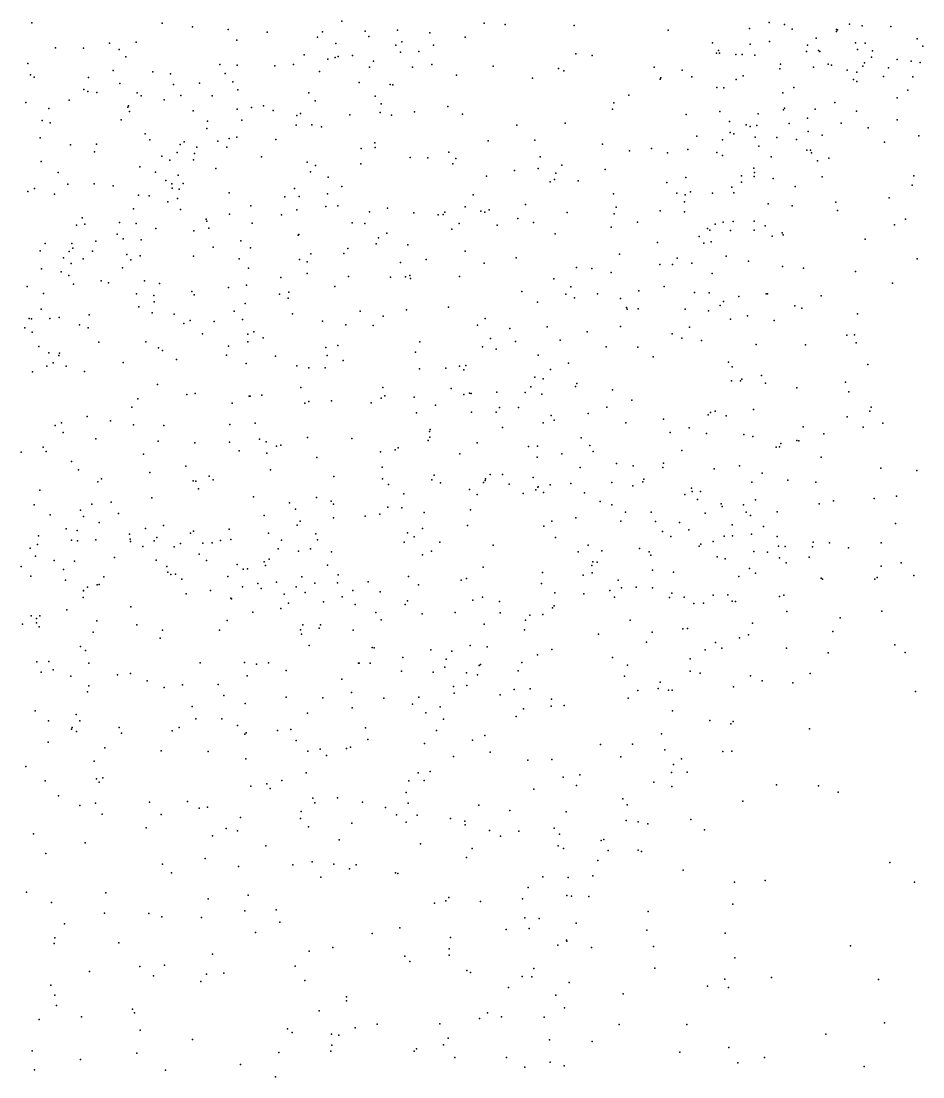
# Model space of a CAD drawing. Header units: metres. Extents: x -25 to 25, y -27.8 to 27.8.
# Drawn here: x 18.389 to 21.352, y 3.49 to 6.961 of the extents above; entities that cross this region are included whole.
import ezdxf

# ---------------------------------------------------------------- set-up
doc = ezdxf.new("R2010")
doc.units = ezdxf.units.M

msp = doc.modelspace()

# ---------------------------------------------------------------- linework, layer by layer
for p in [(18.4241, 6.9551, 12.8256), (18.8523, 6.9548, 9.2472), (18.9524, 6.9419, 11.6158), (19.4429, 6.9611, -5.6027), (19.9107, 6.9549, -4.0867), (19.9791, 6.9498, 2.571), (20.2059, 6.9467, 9.3588), (20.8475, 6.9566, -0.6381), (20.8975, 6.9498, -4.6066), (21.1115, 6.9515, -15.0805), (21.1528, 6.9452, -4.6873), (21.2473, 6.9435, 0.0282), (19.0692, 6.9337, -20.3326), (19.197, 6.9253, 1.8732), (19.3628, 6.908, -9.4275), (19.3791, 6.9264, 2.0419), (19.5195, 6.9283, -20.7807), (19.5313, 6.9109, -7.0664), (19.626, 6.931, 11.4142), (19.7315, 6.9224, -6.0571), (19.8485, 6.9082, -10.6718), (20.5153, 6.9313, -20.8817), (20.7825, 6.9369, -0.1242), (20.9221, 6.9349, -13.0502), (21.0679, 6.927, -17.5329), (21.0686, 6.933, 0.9501), (21.072, 6.9327, -0.4437), (18.5014, 6.873, -2.2915), (18.6787, 6.8885, -20.1501), (18.7663, 6.8922, 12.2584), (19.0982, 6.899, 11.5164), (19.4229, 6.8876, -5.0863), (19.6197, 6.8822, -4.2476), (19.6402, 6.8935, 9.2605), (19.7434, 6.8816, -10.3752), (20.661, 6.8894, 10.3111), (20.7841, 6.8858, -0.3924), (20.8485, 6.8946, 1.6002), (20.9727, 6.8815, 0.0229), (21.0018, 6.9048, -12.5635), (21.1306, 6.8897, -12.0517), (21.1621, 6.889, -18.942), (21.3337, 6.9031, -13.7522), (21.3521, 6.8787, -19.9207), (18.5938, 6.8721, 9.2275), (18.7112, 6.8674, -8.8152), (18.7325, 6.8436, -1.5048), (19.3184, 6.85, -7.1253), (19.4211, 6.8419, 2.2504), (19.4304, 6.8451, 11.4875), (19.4777, 6.8476, 9.2985), (19.6351, 6.8587, -3.8247), (19.6961, 6.8613, 2.5828), (20.2114, 6.8539, 11.3056), (20.2657, 6.848, 9.4756), (20.6743, 6.8552, 10.5904), (20.6801, 6.8649, 2.1523), (20.6839, 6.8553, -11.4055), (20.7376, 6.8512, -13.165), (20.7581, 6.8515, -16.5608), (20.7994, 6.8491, -12.7663), (20.9701, 6.8616, -1.28), (21.0089, 6.864, -0.2432), (21.0137, 6.8608, -13.3073), (21.1376, 6.8678, 0.7169), (21.1837, 6.8426, -14.1643), (21.1864, 6.863, -1.1507), (18.4106, 6.8221, -6.8078), (19.0421, 6.8186, 9.2714), (19.099, 6.8166, -7.1381), (19.2228, 6.814, -5.3717), (19.2844, 6.8188, 9.3049), (19.3971, 6.8359, -4.1254), (19.5341, 6.8099, -9.6525), (19.5473, 6.8289, -4.8455), (19.6751, 6.8097, -10.0639), (19.7382, 6.8183, -6.7656), (19.9397, 6.813, -20.8645), (20.1546, 6.8055, -3.914), (20.4694, 6.8102, 9.7548), (20.8816, 6.8044, -16.2019), (20.8842, 6.8198, -4.4293), (20.9928, 6.8094, -15.2978), (21.0407, 6.8194, -11.7772), (21.0515, 6.8162, -12.3502), (21.1548, 6.8135, -19.3943), (21.1607, 6.8239, -13.54), (21.2388, 6.807, -1.35), (21.2676, 6.8347, -19.5964), (21.3131, 6.8295, -18.6058), (21.3436, 6.8254, 0.3988), (18.4199, 6.7848, 12.8233), (18.4312, 6.7764, -2.4834), (18.61, 6.7758, -8.6025), (18.6912, 6.7984, -7.0041), (18.8213, 6.794, 11.9809), (18.8801, 6.7877, 9.2504), (19.0592, 6.7894, -3.3711), (19.3697, 6.7957, -3.5497), (19.8197, 6.7833, 11.4902), (20.0697, 6.7731, 11.4289), (20.1717, 6.7975, -11.134), (20.4883, 6.7705, -12.9008), (20.491, 6.7751, -11.366), (20.5606, 6.7997, 11.0833), (20.5931, 6.7782, 10.0201), (20.7386, 6.769, -4.1592), (20.7616, 6.7807, -13.396), (21.1035, 6.7999, -19.1592), (21.1238, 6.7694, -13.7978), (21.1352, 6.793, -20.6702), (21.2229, 6.7788, 1.0431), (21.3193, 6.7776, -17.9593), (18.5946, 6.7361, 1.6177), (18.7137, 6.7563, -2.5226), (18.8898, 6.7529, -7.0555), (18.9748, 6.7569, 1.8248), (19.0848, 6.762, -3.947), (19.1014, 6.7356, -9.3224), (19.4993, 6.7597, 2.4941), (19.6018, 6.7528, -9.8669), (19.61, 6.7512, -3.6346), (20.6749, 6.7433, 10.2367), (20.6977, 6.7421, 10.9023), (20.9277, 6.7434, -13.5433), (21.1353, 6.7624, -4.4936), (21.3025, 6.7346, 0.6689), (18.5472, 6.7016, -1.0611), (18.6076, 6.7299, 12.6089), (18.6376, 6.7259, -2.8634), (18.7699, 6.7257, -3.1185), (18.7836, 6.7153, 12.1588), (18.8588, 6.7023, -2.0967), (18.9137, 6.7164, 11.7821), (19.0167, 6.7153, 11.6024), (19.3339, 6.7257, -4.2994), (19.3548, 6.6989, -4.7773), (19.5527, 6.7146, -6.8755), (20.3853, 6.7173, -20.8994), (20.8921, 6.7255, -16.0072), (21.2671, 6.7089, -18.4387), (18.4048, 6.6939, -0.6988), (18.4799, 6.674, 9.2345), (18.74, 6.6784, 9.232), (18.7419, 6.6821, -3.4299), (18.9547, 6.6664, -20.2956), (19.0987, 6.6713, -3.0949), (19.1457, 6.677, -4.9922), (19.1852, 6.683, 11.5654), (19.2173, 6.6674, 9.3256), (19.5723, 6.6895, -6.1106), (19.7907, 6.6802, 2.7464), (20.3322, 6.6721, -13.0704), (20.3362, 6.6922, 9.6464), (20.8944, 6.6699, -17.4278), (20.8979, 6.6747, -15.4916), (20.9986, 6.6714, -17.6693), (21.063, 6.6936, -14.8087), (21.1344, 6.6652, -17.8338), (18.4576, 6.6346, -3.023), (18.7173, 6.6365, -6.8107), (18.7449, 6.664, 12.3432), (19.0015, 6.6327, -2.8744), (19.1144, 6.635, -4.219), (19.2948, 6.6511, -4.5456), (19.3071, 6.6578, -5.832), (19.4695, 6.6527, -20.5936), (19.5686, 6.6611, 9.3811), (19.6064, 6.652, -10.2677), (19.681, 6.6627, -6.549), (19.8387, 6.6552, 9.4168), (20.5743, 6.6543, -12.6241), (20.6854, 6.6635, 2.2643), (20.7166, 6.6315, -16.5574), (20.8108, 6.6558, -11.6736), (20.9731, 6.6418, -12.0933), (21.2672, 6.6367, 1.4175), (18.4846, 6.6269, -20.2282), (18.9987, 6.6085, -6.9431), (19.2931, 6.6194, -3.1832), (19.3446, 6.6199, 2.334), (19.3761, 6.6131, 11.5754), (20.0176, 6.6185, 9.4874), (20.1763, 6.6252, -12.7616), (20.7188, 6.5953, 11.0091), (20.7719, 6.6199, 10.4296), (20.7844, 6.6142, -16.3264), (20.8061, 6.6178, 10.6628), (20.9131, 6.6246, -11.8544), (20.975, 6.5977, -14.0201), (21.0836, 6.6257, -18.6455), (21.1721, 6.6108, -18.052), (18.4513, 6.5775, 12.7795), (18.7964, 6.5903, -3.7368), (18.812, 6.5708, 12.0514), (18.9251, 6.5638, 11.8063), (19.0347, 6.5663, 11.653), (19.0723, 6.5752, -4.7597), (19.0979, 6.5795, -4.4238), (19.226, 6.5716, -9.5495), (19.5514, 6.561, -6.3412), (19.9239, 6.5678, -20.8212), (20.0765, 6.5694, 2.8233), (20.6093, 6.5834, -20.9092), (20.6933, 6.5708, -12.4131), (20.7307, 6.591, 10.2798), (20.8012, 6.5791, -13.7364), (20.8719, 6.5787, 1.8746), (20.9372, 6.5722, -18.9262), (21.0209, 6.5859, -19.1628), (21.2265, 6.5627, -19.587), (21.3392, 6.5835, -20.2139), (18.5515, 6.5539, -6.6146), (18.6294, 6.5317, -1.5401), (18.6366, 6.5568, 12.569), (18.9017, 6.5297, -2.3283), (18.9115, 6.5557, -3.9642), (18.9582, 6.5256, -4.9703), (18.9664, 6.5467, -5.1919), (19.0645, 6.547, -5.6978), (19.5065, 6.5425, -10.1169), (19.5517, 6.5455, -3.3471), (19.794, 6.5307, -10.8851), (20.2994, 6.5561, -12.4725), (20.388, 6.5345, -11.607), (20.4602, 6.5421, 9.8519), (20.5132, 6.5279, -3.8127), (20.5802, 6.539, -13.5579), (20.6751, 6.5294, 10.1141), (20.8127, 6.5495, -12.2236), (20.9704, 6.5365, -3.9256), (20.9831, 6.5367, -20.7839), (20.9864, 6.5279, -17.9251), (18.4549, 6.4999, -1.2188), (18.8512, 6.5167, -1.8936), (18.8774, 6.5043, -6.7226), (18.9554, 6.5046, -5.4803), (19.1787, 6.5152, 9.3419), (19.3285, 6.4974, -6.1483), (19.5056, 6.4916, -10.569), (19.667, 6.5131, 9.4764), (19.7249, 6.5111, -20.6976), (19.8076, 6.4918, 11.5912), (19.8174, 6.5092, -3.5168), (20.0942, 6.5153, -11.3276), (20.6941, 6.5192, -16.7678), (20.8531, 6.5145, -17.7323), (21.0059, 6.5022, -14.3836), (21.0426, 6.5105, -18.3205), (18.5105, 6.4639, 9.2322), (18.7784, 6.4825, 1.6573), (18.8301, 6.4649, -8.9552), (19.0283, 6.4761, 9.2948), (19.3402, 6.4657, 9.4079), (19.3562, 6.4865, -6.7113), (20.01, 6.4704, -12.4869), (20.0876, 6.4762, 11.5524), (20.1456, 6.4607, -3.6303), (20.1652, 6.488, -20.8797), (20.3082, 6.4737, 9.7152), (20.7964, 6.4781, 10.9274), (20.7984, 6.4635, 2.0804), (18.5428, 6.4254, 12.6581), (18.6289, 6.4262, -3.7377), (18.864, 6.4375, -6.5105), (18.8846, 6.4257, -2.0815), (18.905, 6.4547, -4.2231), (18.9214, 6.4271, -4.5584), (19.3973, 6.4477, -10.3073), (19.9182, 6.4514, -12.7242), (20.1269, 6.4325, -13.2699), (20.142, 6.4409, -12.1794), (20.2193, 6.4357, -11.7836), (20.5108, 6.43, -12.1435), (20.5732, 6.4465, -11.9204), (20.7565, 6.4313, -18.6406), (20.7566, 6.453, -17.4), (20.7972, 6.4505, 10.3053), (20.8604, 6.4434, -15.2584), (21.0207, 6.4494, 1.7666), (21.3169, 6.4214, -19.9718), (21.3229, 6.4521, -3.9252), (18.411, 6.4012, -6.4784), (18.4324, 6.4106, -3.4909), (18.4988, 6.3919, 1.4523), (18.6908, 6.4191, -6.3591), (18.7749, 6.3894, 12.1476), (18.8855, 6.4121, -6.2488), (18.9083, 6.4087, -20.2615), (19.0727, 6.3968, 11.6736), (19.2877, 6.4107, -10.0923), (19.3954, 6.3929, 11.6241), (19.4423, 6.4176, 2.6123), (19.8743, 6.3897, -11.1071), (20.3352, 6.3937, 2.7188), (20.5439, 6.3956, 11.3092), (20.5713, 6.3903, -18.4964), (20.5881, 6.3999, 2.4842), (20.6606, 6.3952, -17.6637), (20.7242, 6.4147, -3.761), (20.7314, 6.3967, -18.3021), (20.9329, 6.4177, -14.9242), (18.8096, 6.3862, -5.1289), (18.8713, 6.3669, 11.8972), (18.9022, 6.3778, 9.2758), (19.1436, 6.3537, 9.3566), (19.2554, 6.3832, 1.9474), (19.302, 6.3846, -10.514), (19.4292, 6.3533, -10.7307), (20.0465, 6.358, -11.8797), (20.5691, 6.3671, -18.0055), (20.8441, 6.3605, -19.0712), (20.9222, 6.3538, -14.225), (21.066, 6.3657, -20.6901), (21.2408, 6.3806, -20.4504), (18.7585, 6.344, -6.0588), (18.9123, 6.3423, -9.1863), (19.0738, 6.3261, -10.2429), (19.2444, 6.3237, -13.4817), (19.2952, 6.3402, -2.9724), (19.3903, 6.3514, -13.2787), (19.5331, 6.334, -13.0209), (19.5933, 6.3462, -3.216), (19.6796, 6.3312, -20.5567), (19.7597, 6.3237, 9.5509), (19.7761, 6.3256, 2.8368), (19.7814, 6.3331, -13.2576), (19.8477, 6.3504, -12.3604), (19.8995, 6.3359, -20.7579), (19.9127, 6.3327, -12.1147), (19.9267, 6.3408, 9.5802), (20.1829, 6.3319, 9.6945), (20.3381, 6.3278, 9.774), (20.3439, 6.3499, -13.521), (20.4884, 6.3373, 9.8946), (20.5684, 6.3341, -18.8452), (21.071, 6.339, -19.3284), (18.5708, 6.2902, -8.5822), (18.5895, 6.3142, 9.2291), (18.5979, 6.2938, -6.2181), (18.712, 6.2995, 12.302), (18.7667, 6.2961, -4.4488), (18.9973, 6.3098, -9.6805), (18.9994, 6.3034, 1.6861), (19.1484, 6.2963, -2.8022), (19.4766, 6.2974, 9.5044), (19.5179, 6.2959, 11.6571), (19.8287, 6.2959, -3.3605), (19.9529, 6.2908, -11.3866), (20.0207, 6.3122, -11.6715), (20.0722, 6.2986, 11.5863), (20.3279, 6.2833, -18.7434), (20.4144, 6.2998, -20.9216), (20.6699, 6.2936, -17.1149), (20.696, 6.2998, -16.0587), (20.7282, 6.3019, 10.1515), (20.7979, 6.3037, -13.9765), (20.8333, 6.2886, 10.9199), (21.2593, 6.2919, -19.7274), (21.2951, 6.3105, -20.238), (18.7045, 6.2606, -5.5755), (18.8313, 6.2793, -10.255), (18.9565, 6.2716, -2.4083), (19.0058, 6.2804, -10.5853), (19.2993, 6.2573, -12.9321), (19.3017, 6.2597, 11.6553), (19.5629, 6.249, -10.9508), (19.5904, 6.2635, 2.7352), (19.8041, 6.2773, 11.6471), (20.1436, 6.2618, -20.8642), (20.617, 6.2534, -17.3544), (20.6439, 6.2793, -16.9065), (20.6515, 6.2737, -15.5409), (20.7195, 6.2729, 11.1092), (20.7975, 6.274, -15.1149), (20.8568, 6.2544, 10.3748), (20.8899, 6.265, -14.6766), (20.8932, 6.259, 10.5454), (18.4673, 6.2305, -3.7751), (18.5556, 6.2295, -1.7189), (18.5586, 6.2142, 12.5089), (18.6338, 6.2373, -4.8956), (18.7244, 6.2456, -1.8831), (18.7837, 6.242, -20.2203), (19.0195, 6.2174, -12.988), (19.1111, 6.2386, -20.1909), (19.1431, 6.2154, -10.8176), (19.4627, 6.2133, -20.245), (19.555, 6.2286, -13.6268), (19.6601, 6.2258, -12.4616), (20.4802, 6.2328, 2.5934), (20.6323, 6.2308, -16.5107), (20.6566, 6.2351, -20.885), (21.1627, 6.2443, -19.496), (18.4513, 6.2064, 12.6297), (18.5285, 6.1826, -10.5655), (18.5472, 6.2032, -3.9829), (18.5922, 6.1801, -6.0277), (18.6235, 6.2049, -4.5887), (18.7366, 6.1938, -10.8226), (18.7796, 6.1899, 1.5037), (18.9551, 6.1884, -9.3651), (19.1052, 6.1794, -12.7438), (19.3404, 6.1961, 2.3491), (19.4495, 6.1966, 2.5758), (19.8481, 6.205, -13.5226), (20.0155, 6.1831, -3.4161), (20.3554, 6.1944, -18.1966), (20.5445, 6.1819, -3.6025), (20.7059, 6.1885, 2.3426), (21.3335, 6.1798, 1.8002), (18.4562, 6.1472, -5.1725), (18.5527, 6.1641, 9.2188), (18.7219, 6.1498, -12.8234), (18.7497, 6.1759, -10.0879), (19.1357, 6.1485, -12.4309), (19.304, 6.1775, 9.4519), (19.3292, 6.1701, -12.6123), (19.6357, 6.1673, 11.6931), (19.7193, 6.1772, 9.5988), (19.9107, 6.1654, 9.6628), (20.2137, 6.1513, 11.5472), (20.2645, 6.1481, -18.4106), (20.488, 6.1611, -17.5867), (20.5294, 6.1615, -13.7842), (20.5924, 6.1649, 11.2663), (20.7788, 6.1719, -14.9286), (20.8908, 6.1548, 10.6715), (20.9595, 6.1494, 2.0188), (18.5202, 6.1369, -10.8356), (18.5458, 6.1243, -10.31), (19.2422, 6.1178, 11.6935), (19.329, 6.1313, 2.0431), (19.4651, 6.1211, -12.1782), (19.6022, 6.1196, -3.179), (19.652, 6.12, -20.3156), (19.6658, 6.1251, -11.1841), (19.6682, 6.1154, -11.9795), (19.829, 6.1213, 11.6787), (20.1391, 6.1143, 2.7696), (20.3281, 6.135, -3.5174), (20.6597, 6.1313, -13.9697), (21.1302, 6.1382, -3.5897), (18.4088, 6.0881, -4.2044), (18.5611, 6.0962, -20.1584), (18.6514, 6.1075, 12.2401), (18.6761, 6.1007, -8.7267), (18.794, 6.1072, 9.2515), (18.8432, 6.0987, -11.0781), (19.0708, 6.085, -2.6667), (19.1289, 6.0925, -11.0134), (19.4198, 6.0883, 9.5037), (20.195, 6.088, -18.9368), (20.5017, 6.0886, -15.4518), (21.2522, 6.0991, -20.1394), (18.4627, 6.0658, -12.3334), (18.7675, 6.0647, -13.1962), (18.8246, 6.0588, -2.2047), (18.9502, 6.0727, -13.5656), (18.9572, 6.0608, 1.5792), (19.2383, 6.0631, -13.8952), (19.2658, 6.0506, -20.0572), (19.2683, 6.0697, -12.0807), (20.0337, 6.0722, 9.7227), (20.1786, 6.0633, -13.703), (20.2073, 6.0512, 9.7923), (20.2828, 6.0644, -20.8613), (20.3586, 6.0493, 9.8725), (20.419, 6.0739, -19.0017), (20.6014, 6.0689, -15.9259), (20.6501, 6.0678, -16.3749), (20.6964, 6.0396, 11.1111), (20.7472, 6.056, -14.3585), (20.8367, 6.0647, 10.336), (20.8419, 6.064, 10.8472), (21.018, 6.0576, -19.2878), (18.4547, 6.0137, -12.0582), (18.7755, 6.0219, 11.9169), (18.8263, 6.0385, -8.8672), (19.089, 6.007, -9.4064), (19.1253, 6.033, 9.3552), (19.5033, 6.0075, -20.0012), (19.6552, 6.012, 11.7196), (19.793, 6.021, -13.7503), (20.0855, 6.0372, -20.7781), (20.3781, 6.02, -17.7948), (20.3808, 6.0136, -13.8364), (20.4165, 6.0157, 11.4126), (20.5714, 6.0143, -17.3254), (20.6471, 6.0082, -19.0438), (20.6859, 6.0257, -20.8344), (20.9314, 6.0247, 2.2699), (20.9544, 6.0171, -3.5538), (18.4155, 5.9832, -5.6771), (18.4225, 5.9828, -12.6716), (18.4829, 5.9832, -1.9607), (18.5135, 5.9864, 9.1729), (18.6126, 5.9952, 1.4421), (18.8189, 6.0024, -11.7216), (18.8912, 5.998, -9.8912), (18.9438, 5.9768, 11.7852), (19.0231, 5.9737, -20.0062), (19.1161, 5.9802, -11.7784), (19.2806, 5.9989, -2.9445), (19.3787, 5.9748, -11.8204), (19.5788, 5.9906, -13.8864), (19.914, 5.983, -20.585), (20.7203, 5.981, -3.564), (20.7756, 5.9921, 2.4242), (20.8638, 5.9769, 10.5103), (21.1373, 5.9993, -19.4972), (18.4008, 5.9527, 1.4855), (18.4256, 5.938, -11.3122), (18.5804, 5.963, -11.4961), (18.609, 5.9531, 12.0897), (18.9231, 5.9665, -11.4889), (19.1533, 5.9396, -11.445), (19.4562, 5.9624, 2.2624), (19.5454, 5.9609, 9.5812), (19.8888, 5.9611, -3.3367), (19.9948, 5.9501, -13.7955), (20.1171, 5.9555, -18.6002), (20.2489, 5.9397, -18.2628), (20.3586, 5.9566, -15.2512), (20.5851, 5.9547, -14.2012), (18.644, 5.906, -10.156), (18.7981, 5.9065, -2.366), (18.9843, 5.9334, -13.7191), (19.1334, 5.9316, -9.6917), (19.1335, 5.9068, -2.7941), (19.1847, 5.9196, 11.7459), (19.6988, 5.9071, -19.978), (19.9308, 5.9181, 2.6867), (20.0134, 5.9081, 9.7834), (20.1606, 5.912, -19.1089), (20.528, 5.9328, 11.3011), (20.56, 5.9183, -14.5711), (20.6247, 5.9111, 10.089), (21.1023, 5.9284, -20.4227), (21.1274, 5.93, 2.1487), (21.1333, 5.9036, -3.4892), (18.4471, 5.8915, -13.027), (18.4797, 5.8701, 12.2499), (18.5149, 5.8697, -2.3435), (18.8401, 5.8874, 1.5066), (18.8531, 5.8778, 9.2381), (19.0707, 5.8929, -9.0116), (19.3904, 5.8882, -19.785), (19.4294, 5.8949, 11.7483), (19.6847, 5.8732, -3.2697), (19.9047, 5.8903, 11.6752), (19.9496, 5.8823, -19.194), (20.3113, 5.8907, -15.0047), (20.4156, 5.8891, -17.6051), (20.8042, 5.8978, 10.3596), (20.9665, 5.8974, -20.5812), (18.4944, 5.8376, -19.9136), (18.5122, 5.8621, -13.2246), (18.7246, 5.8388, 11.8706), (18.8997, 5.8491, -8.7049), (19.0635, 5.863, 9.3141), (19.1285, 5.8358, -19.7918), (19.2249, 5.8594, 1.7561), (19.394, 5.8615, -9.3966), (19.447, 5.8455, -9.6002), (20.088, 5.8629, 11.5954), (20.1881, 5.8363, 9.883), (20.4663, 5.8571, -19.0838), (20.7132, 5.8402, 10.2407), (21.1712, 5.8327, -19.8836), (18.4263, 5.8082, -8.3965), (18.4736, 5.8265, -10.2772), (18.5367, 5.8269, 9.1085), (18.5975, 5.8092, 11.9738), (19.2947, 5.8281, -9.8362), (19.3348, 5.8211, -9.1611), (19.3879, 5.8208, -14.148), (19.6983, 5.8184, -14.0747), (19.7843, 5.82, -19.7052), (19.8299, 5.8266, -20.2483), (19.8438, 5.8147, -18.937), (19.8506, 5.8292, -19.3991), (20.1282, 5.8157, -14.0014), (20.7257, 5.825, -16.2091), (18.8365, 5.7662, -13.6695), (20.0772, 5.7908, -3.4527), (20.1047, 5.7856, -20.6012), (20.2148, 5.7698, -14.2364), (20.7228, 5.7786, 10.986), (20.7526, 5.7783, 2.5955), (20.7577, 5.7842, -16.8847), (20.8219, 5.7961, 10.551), (20.8353, 5.7713, -16.488), (21.0975, 5.774, -19.568), (18.9328, 5.7339, -19.6255), (18.9608, 5.7371, 1.618), (19.1378, 5.7277, -8.7533), (19.1419, 5.7277, -14.003), (19.1798, 5.731, -19.4554), (19.3076, 5.7565, 9.4535), (19.5777, 5.7571, -9.447), (19.5839, 5.7293, -14.2903), (19.8025, 5.7529, 2.4768), (19.8435, 5.7339, -14.3681), (19.8625, 5.738, -19.9939), (19.8677, 5.7366, 11.6921), (19.9523, 5.7408, 9.8389), (20.0447, 5.7405, -14.4677), (20.0633, 5.7592, -14.7442), (20.0996, 5.7344, 2.6182), (20.2107, 5.7597, 11.5326), (20.3319, 5.7485, -15.4442), (20.9378, 5.755, -19.3362), (21.1087, 5.7427, -20.1116), (18.7524, 5.6923, -8.3953), (18.7724, 5.7195, 9.1376), (19.0818, 5.7054, 9.3075), (19.321, 5.7047, -3.0973), (19.334, 5.7105, -19.2825), (19.409, 5.7127, -8.9923), (19.5395, 5.7065, -9.8369), (19.5716, 5.7219, -19.1117), (19.6805, 5.7246, 2.2505), (19.7507, 5.6986, -3.3829), (20.3956, 5.7145, 2.6586), (18.606, 5.6612, 1.5883), (19.6884, 5.6737, 9.7404), (19.8685, 5.6756, -14.6623), (19.9498, 5.6759, -19.6347), (19.961, 5.6911, -18.5823), (20.0233, 5.6905, -15.0957), (20.1303, 5.6649, -18.1785), (20.2524, 5.6715, -17.8351), (20.3138, 5.6919, -3.5395), (20.6462, 5.6671, -19.2383), (20.6547, 5.6742, -20.593), (20.6699, 5.6789, 11.1039), (20.7061, 5.6639, 10.3113), (20.7957, 5.6844, 10.7734), (21.1033, 5.6607, -5.2107), (21.1783, 5.6793, -4.8405), (21.1818, 5.6921, 2.3594), (18.5006, 5.6321, 11.9449), (18.5213, 5.6399, 9.0251), (18.683, 5.6472, -19.5844), (18.758, 5.6342, 11.7894), (18.8582, 5.632, -19.4325), (19.0749, 5.6347, -8.5201), (19.1584, 5.639, -2.9551), (19.9709, 5.6247, -19.8427), (20.1048, 5.6401, 11.5883), (20.1407, 5.6492, -15.2866), (20.3757, 5.6407, 11.439), (20.4995, 5.6526, 11.3347), (20.5844, 5.6236, -3.6101), (20.9585, 5.6274, -5.0505), (21.1558, 5.6259, -3.4851), (21.2205, 5.6392, -4.5166), (18.5275, 5.6091, -13.5142), (18.6338, 5.5882, -10.2984), (19.3296, 5.592, -8.7182), (19.4751, 5.5885, 9.5715), (19.731, 5.6123, -9.7559), (19.7323, 5.5935, -9.279), (19.7325, 5.619, 11.7285), (20.2293, 5.5916, -19.3731), (20.5214, 5.6091, -15.7535), (20.6414, 5.6057, 2.6807), (20.764, 5.6019, -16.0863), (20.7937, 5.5953, 10.5631), (21.0269, 5.6038, -19.8165), (18.4615, 5.5601, -8.1111), (18.8389, 5.5797, -13.8038), (18.9599, 5.5742, -10.294), (19.0736, 5.5768, 11.7824), (19.1718, 5.5868, -14.1894), (19.194, 5.578, -19.1551), (19.2277, 5.5638, 11.7892), (19.2417, 5.5667, 9.3715), (19.6279, 5.5581, -10.1222), (19.7263, 5.5819, -18.7723), (19.8873, 5.5746, -14.9361), (20.0566, 5.5625, -20.1206), (20.0858, 5.5639, -3.565), (20.2573, 5.5655, -20.4303), (20.87, 5.5599, 2.6417), (20.8812, 5.5615, -19.5138), (20.8849, 5.5726, -16.7266), (20.9383, 5.5828, -4.5774), (20.9449, 5.5808, -20.202), (18.3894, 5.5438, 1.7172), (18.4714, 5.5459, -19.434), (18.7909, 5.5375, -8.1214), (19.1051, 5.5481, 9.2816), (19.1965, 5.5405, 1.7719), (19.36, 5.526, -10.3991), (19.5696, 5.5454, -14.5131), (19.6184, 5.5519, -8.983), (19.8305, 5.5381, 2.3932), (20.0847, 5.5279, -18.0024), (20.1658, 5.5387, 9.9217), (20.2683, 5.5465, -17.6452), (20.5599, 5.549, 10.1498), (21.0179, 5.5276, -5.6021), (18.5538, 5.5138, 11.8093), (18.5776, 5.4861, 8.9462), (18.9299, 5.4984, 11.7752), (19.2082, 5.4861, -10.5909), (19.5757, 5.4945, -10.3938), (20.2261, 5.4935, -20.227), (20.3454, 5.5063, -15.5369), (20.3996, 5.499, 10.0237), (20.4973, 5.4935, 11.3917), (20.5002, 5.5076, -20.398), (20.6658, 5.4891, -4.9496), (20.7495, 5.4987, -20.277), (21.2139, 5.4911, -4.1261), (18.6533, 5.4564, -13.7576), (18.8123, 5.4771, 9.0627), (18.9541, 5.4499, -14.0768), (19.0063, 5.4652, -19.1103), (19.0204, 5.4533, 9.1893), (19.4168, 5.4638, 1.8326), (19.5767, 5.4565, -8.7895), (19.7386, 5.4528, 11.7296), (19.7459, 5.4686, -4.9066), (19.9135, 5.4506, -9.6242), (19.9143, 5.4559, -9.8764), (19.9301, 5.4708, 11.668), (19.9702, 5.471, 9.8841), (20.071, 5.461, -4.8786), (20.4348, 5.4553, -10.3903), (20.8238, 5.4747, 10.7879), (20.9088, 5.4523, -16.3322), (21.3325, 5.4835, -5.846), (18.45, 5.4192, -2.8716), (18.6405, 5.4461, -10.6508), (18.9628, 5.4487, -8.0042), (18.9715, 5.4234, -2.9734), (19.5965, 5.4381, 9.6785), (19.7668, 5.4434, -18.5424), (19.8619, 5.4214, -9.2484), (19.908, 5.4442, -18.2524), (19.9925, 5.4385, -15.2625), (20.0803, 5.4198, -4.4288), (20.0867, 5.4291, 2.6224), (20.0882, 5.4303, -17.7953), (20.1273, 5.4362, -10.0552), (20.1948, 5.4407, 11.575), (20.3297, 5.4445, -10.1203), (20.3987, 5.4336, -4.9177), (20.4314, 5.4461, -19.491), (20.5918, 5.4251, -17.1928), (20.5941, 5.4148, -5.2548), (20.6212, 5.415, -4.4157), (20.7902, 5.4449, -5.4694), (21.0005, 5.4453, -4.0668), (18.8185, 5.3944, -15.9485), (19.1521, 5.3973, 11.7893), (19.3591, 5.3953, -8.4085), (19.4074, 5.3831, -10.8884), (19.6467, 5.4068, 1.9746), (19.8879, 5.4048, -10.6017), (20.0385, 5.4085, -5.0998), (20.1051, 5.4115, -10.553), (20.2396, 5.4106, -19.8686), (20.2911, 5.3822, 2.6923), (20.5698, 5.4049, -20.1786), (20.6116, 5.3882, -10.5577), (20.8019, 5.3878, 11.0588), (21.0586, 5.3844, -5.8287), (21.1915, 5.3916, 2.4381), (21.2654, 5.3996, -3.8878), (18.4314, 5.3705, -7.7143), (18.5838, 5.3528, -16.051), (18.6209, 5.3729, -2.9931), (18.6849, 5.3791, -7.7277), (19.2704, 5.3773, -8.2008), (19.2908, 5.3571, -14.5461), (19.4152, 5.3734, 11.7855), (19.5942, 5.3633, -18.6756), (19.6401, 5.3609, -10.8402), (19.7128, 5.3457, -14.9777), (19.8656, 5.3541, -4.3223), (20.3298, 5.3709, -17.4363), (20.3744, 5.3468, -9.8005), (20.4588, 5.347, -19.8497), (20.6897, 5.3739, -19.944), (20.693, 5.3652, 10.2961), (20.7627, 5.3708, -10.3895), (20.7713, 5.3471, -16.0424), (20.8735, 5.3478, 2.6514), (21.0117, 5.3738, -3.7999), (18.484, 5.338, 8.8904), (18.5933, 5.3323, -15.6886), (18.6451, 5.3132, 11.7204), (18.7091, 5.3428, 8.9714), (19.1873, 5.3363, 9.2699), (19.3054, 5.3167, -4.7576), (19.4149, 5.328, -4.5592), (19.5199, 5.3334, -8.5546), (19.5674, 5.3404, -14.7663), (20.1327, 5.3175, -3.6933), (20.2117, 5.3286, -9.6303), (20.359, 5.3168, 11.5437), (20.4737, 5.3159, -10.7275), (20.5526, 5.313, -4.2437), (20.637, 5.3438, -9.9824), (20.7852, 5.336, -3.8297), (18.5368, 5.2922, -16.2821), (18.5726, 5.2869, -11.0531), (18.7973, 5.2933, -6.9637), (18.857, 5.3024, -15.6417), (18.9449, 5.2782, -11.1687), (18.9549, 5.2838, -3.19), (19.0729, 5.2914, 9.1707), (19.202, 5.2777, 1.7328), (19.2963, 5.3044, -3.4132), (19.659, 5.2792, -3.6543), (19.7081, 5.2935, 9.7353), (19.8557, 5.3033, -9.036), (20.1061, 5.3007, -4.2256), (20.4962, 5.2831, -9.5968), (20.5835, 5.2884, -3.7605), (20.725, 5.3047, -17.0104), (20.8283, 5.2993, 10.5278), (21.2626, 5.3099, -3.6964), (18.4459, 5.2686, 1.7959), (18.5547, 5.2551, -7.2613), (18.5744, 5.2522, -6.7857), (18.6339, 5.2554, -14), (18.7453, 5.2749, -3.2059), (18.7476, 5.2583, -16.4456), (18.7477, 5.2502, -11.2697), (18.8265, 5.2525, -14.3034), (18.8348, 5.2632, -7.4327), (18.913, 5.2437, 1.6647), (18.9855, 5.2448, -4.517), (19.0166, 5.2454, -7.6265), (19.0441, 5.2532, -14.5945), (19.078, 5.2573, -18.923), (19.2439, 5.2545, -11.1298), (19.3568, 5.2751, -5.1863), (19.3626, 5.2555, 9.3966), (19.6479, 5.2479, 11.7406), (19.6807, 5.2658, -18.3853), (19.7652, 5.2479, -5.4008), (20.1445, 5.2635, -15.4795), (20.5236, 5.2663, -9.3443), (20.6223, 5.2413, -7.8001), (20.6635, 5.2503, 11.3601), (20.6992, 5.2678, -9.7754), (20.727, 5.2692, -5.6354), (20.789, 5.2745, -8.1062), (20.8728, 5.2672, -10.1068), (20.9916, 5.2486, -7.9294), (21.0458, 5.2454, -8.2275), (21.2145, 5.2455, -7.2717), (18.419, 5.2284, -7.0976), (18.4431, 5.2407, -13.869), (18.7889, 5.2344, -4.4149), (18.8919, 5.2332, 9.0536), (18.9743, 5.2088, -6.6515), (19.2337, 5.2261, -14.7069), (19.3008, 5.2184, 11.779), (19.3402, 5.2265, -4.3157), (19.4085, 5.2168, -18.7188), (19.7374, 5.218, 2.2035), (19.9403, 5.2383, 11.6728), (20.2188, 5.2167, -9.0305), (20.2518, 5.2387, 9.9151), (20.2969, 5.2195, -5.3678), (20.4206, 5.2273, -8.1765), (20.4526, 5.2161, -17.2147), (20.6175, 5.235, -8.3535), (20.7967, 5.2172, -10.6755), (20.8415, 5.2149, 11.0823), (20.8772, 5.2353, -8.4429), (20.8998, 5.2343, -7.6362), (20.9896, 5.2324, -7.2101), (21.1079, 5.2291, -7.5545), (18.4359, 5.202, -15.5141), (18.4974, 5.1882, -11.322), (18.5642, 5.1852, -16.5962), (18.6954, 5.1972, -4.1491), (18.8331, 5.1894, 11.7206), (18.998, 5.1883, -4.0568), (19.0985, 5.1752, -15.7056), (19.1872, 5.1839, -7.744), (19.1919, 5.1718, -7.2678), (19.2043, 5.1917, -4.1464), (19.3958, 5.1725, -14.9077), (19.708, 5.2063, -4.1929), (20.2675, 5.1839, -10.876), (20.2818, 5.182, -4.0983), (20.4581, 5.2053, -15.7841), (20.6766, 5.2, -9.0614), (20.7024, 5.1928, -8.5564), (20.8806, 5.1962, -16.3184), (20.9033, 5.1802, -8.9524), (20.9781, 5.1993, -9.3909), (21.2809, 5.1801, -6.0508), (18.3888, 5.1682, -15.8825), (18.5282, 5.1579, -4.3323), (18.8681, 5.1678, -14.7281), (18.8712, 5.1497, -4.7605), (18.8811, 5.1418, -14.9769), (18.8965, 5.1424, -3.5889), (19.1187, 5.1597, -16.0435), (19.1329, 5.1607, -3.5268), (19.4311, 5.1404, 1.764), (19.9073, 5.1662, -4.0798), (20.1021, 5.1479, 11.6285), (20.2354, 5.1401, -15.6534), (20.2647, 5.1715, 11.5918), (20.2654, 5.1472, -7.8921), (20.464, 5.1562, 11.5265), (20.5321, 5.1499, -8.7611), (20.7819, 5.1617, -8.7532), (20.8026, 5.1461, -5.7989), (21.2154, 5.1687, 2.3958), (21.3228, 5.1389, -8.2008), (18.4206, 5.1367, -6.621), (18.5343, 5.1237, -4.5656), (18.6386, 5.1073, -14.4335), (18.6448, 5.1086, -14.8943), (18.6607, 5.1344, -3.7649), (18.9173, 5.1261, -11.5272), (19.0686, 5.1351, -15.3279), (19.167, 5.1123, -15.126), (19.2275, 5.117, -11.3515), (19.3115, 5.1339, -6.889), (19.3539, 5.1129, -15.2855), (19.4286, 5.1143, -4.0875), (19.5292, 5.1178, -18.4265), (19.6615, 5.1356, 9.6703), (19.6948, 5.1078, -3.8297), (19.8344, 5.123, -10.9971), (19.8529, 5.1292, -17.7228), (20.099, 5.1117, -3.9931), (20.3503, 5.1236, -8.5041), (20.7469, 5.1351, 2.6529), (21.0183, 5.1293, -9.7745), (21.0224, 5.1268, -10.0525), (21.1942, 5.1261, -6.7569), (21.2019, 5.1323, -9.5364), (18.5936, 5.0893, -6.4153), (18.594, 5.0885, 11.7002), (18.6071, 5.1004, 8.9019), (18.9316, 5.0786, -18.7978), (19.011, 5.089, -3.777), (19.1159, 5.1012, -5.1389), (19.1775, 5.0956, -6.586), (19.2527, 5.0775, -16.2925), (19.2931, 5.1016, 9.3085), (19.3226, 5.0821, -15.5428), (19.4442, 5.0685, -3.8116), (19.4792, 5.0894, -5.4851), (19.5691, 5.0853, -8.2756), (20.1431, 5.0815, 9.855), (20.2384, 5.0781, 2.6343), (20.323, 5.0896, -3.8913), (20.3615, 5.0984, -7.6637), (20.4101, 5.1002, -5.5553), (20.4633, 5.0975, 2.674), (20.5271, 5.0807, -17.0659), (20.663, 5.0741, -10.9037), (20.7113, 5.0749, 10.3075), (20.8813, 5.0698, 10.6896), (20.8949, 5.0744, 10.863), (18.5932, 5.0659, -14.6617), (18.749, 5.0352, 1.687), (19.0775, 5.0641, 11.7479), (19.0799, 5.0613, 9.1465), (19.267, 5.0481, -7.5881), (19.3825, 5.0521, -7.1975), (19.4864, 5.0428, -11.2488), (19.6513, 5.0437, -18.0604), (19.6589, 5.0549, 11.7014), (19.8735, 5.0571, -5.5551), (19.9049, 5.0673, -15.5356), (19.961, 5.0535, 9.7753), (20.1405, 5.0389, -17.2819), (20.339, 5.067, 9.9461), (20.5199, 5.0657, 10.0757), (20.5675, 5.0675, -7.404), (20.5994, 5.0464, 11.4485), (20.6316, 5.0475, -7.1524), (20.725, 5.0542, -6.9156), (20.7363, 5.0534, -16.1186), (18.4217, 5.0061, -6.3006), (18.4506, 5.0061, -5.7831), (18.5387, 5.0258, -11.6373), (19.1503, 5.0175, 1.63), (19.2425, 5.0297, -18.647), (19.5548, 5.0164, 9.5346), (19.7066, 5.013, -8.5463), (19.8155, 5.0165, 9.7142), (19.9635, 5.0161, -17.4364), (20.06, 5.0079, 2.5118), (20.1036, 5.0102, -5.5527), (20.1347, 5.0325, -8.5891), (20.9049, 5.02, -6.6742), (21.0803, 4.999, -10.4983), (21.2175, 5.0212, -9.7924), (18.3935, 4.9781, 8.8818), (18.4388, 4.9969, 11.8659), (18.4391, 4.9826, -14.8175), (18.4484, 4.9701, -14.5311), (18.6372, 4.9894, -4.8659), (18.7686, 4.9768, -5.9534), (19.0657, 4.9911, -11.6603), (19.3141, 4.9768, 11.7112), (19.3682, 4.9658, -16.0142), (19.3723, 4.9761, -18.447), (19.5717, 4.9927, -15.6045), (19.9102, 4.9788, -8.7041), (20.0461, 4.9921, -8.1993), (20.3897, 4.992, -15.8874), (20.5784, 4.9644, -5.7353), (20.7922, 4.9822, 11.2171), (18.626, 4.9527, -5.6094), (18.846, 4.9326, -11.8054), (18.8536, 4.9586, 11.7391), (19.0402, 4.9593, -18.6416), (19.307, 4.9597, -11.4724), (19.3104, 4.9458, -5.4873), (19.4795, 4.9586, -7.931), (20.0432, 4.9594, -7.8419), (20.2858, 4.9458, 11.5773), (20.4629, 4.9518, 11.513), (20.5632, 4.9632, -16.0339), (20.7496, 4.9339, -16.4126), (20.7795, 4.944, 10.472), (21.0562, 4.9546, 2.442), (18.5835, 4.9052, -16.8415), (19.3356, 4.9081, 9.3469), (19.5425, 4.9022, -16.1218), (19.5492, 4.9011, -6.9483), (19.7352, 4.8947, 2.086), (19.8645, 4.9088, -15.7723), (19.9207, 4.9043, 9.7396), (20.1325, 4.8951, 9.8346), (20.444, 4.9191, -16.9332), (20.6365, 4.8945, -16.2205), (20.6707, 4.9185, -16.6752), (20.6913, 4.8999, 10.322), (20.9041, 4.8993, -10.816), (21.2596, 4.9109, -9.9839), (18.6, 4.8925, 11.9084), (19.6429, 4.869, -8.266), (19.7852, 4.8639, -16.0214), (19.8038, 4.8894, -17.6249), (20.0859, 4.8772, -17.054), (20.3318, 4.8691, -7.379), (20.5874, 4.865, 11.4182), (21.041, 4.8838, -6.0596), (21.2939, 4.8855, -6.2186), (18.4403, 4.8546, -4.8889), (18.4801, 4.8563, 12.0926), (18.494, 4.8282, -18.2827), (18.6112, 4.85, 8.9547), (18.9776, 4.8513, -5.9936), (19.1233, 4.8523, -18.4647), (19.1625, 4.8466, 11.7018), (19.2013, 4.851, -6.3393), (19.2602, 4.8257, 1.6335), (19.4974, 4.8505, -11.4202), (19.4995, 4.8498, -7.6777), (19.5361, 4.8502, -7.4074), (19.7815, 4.8374, 11.5948), (19.8939, 4.8426, -8.1507), (19.8985, 4.8459, 2.2677), (20.0223, 4.8248, -7.6319), (20.034, 4.8527, 11.5916), (20.3812, 4.8442, -16.064), (18.4542, 4.8204, 1.9087), (18.5524, 4.8074, -11.8761), (18.7058, 4.8125, 1.7344), (18.7481, 4.8159, -5.3547), (18.8031, 4.7926, -11.9859), (19.1316, 4.8084, 9.2264), (19.443, 4.7981, 1.7627), (19.6387, 4.8237, -17.8753), (19.7424, 4.8206, -11.3027), (19.8524, 4.819, -8.4166), (19.889, 4.8116, -7.8632), (20.3711, 4.8071, 10.0063), (20.5879, 4.8238, 10.2235), (20.6202, 4.8177, -6.6542), (20.7852, 4.8092, 10.5855), (20.8235, 4.7927, 10.9692), (20.9822, 4.8164, -6.4003), (18.6073, 4.7565, 12.0968), (18.6112, 4.7753, -5.1611), (18.8591, 4.7703, 11.851), (18.9193, 4.7796, 1.6463), (19.0364, 4.7803, -5.8045), (19.8095, 4.7741, -5.6431), (19.8534, 4.7765, -16.5143), (20.0087, 4.7636, -16.2526), (20.0612, 4.766, -16.82), (20.4154, 4.7607, 11.4638), (20.4818, 4.7672, 10.1214), (20.489, 4.7881, -6.8273), (20.5164, 4.7613, -11.0582), (20.5283, 4.7621, -16.3774), (20.7294, 4.7729, -10.9749), (20.9246, 4.7855, 2.4534), (21.3281, 4.7575, -10.3251), (19.0546, 4.7442, -11.9752), (19.2603, 4.7382, -11.7958), (19.3808, 4.7369, -18.1283), (19.474, 4.7539, -6.5866), (19.5805, 4.735, 1.9421), (19.6954, 4.7381, 9.6164), (19.8114, 4.7513, -16.9041), (19.9634, 4.7458, -11.2921), (20.1313, 4.7319, -5.6904), (20.3836, 4.7349, -16.5962), (18.4345, 4.6933, -17.3077), (18.9504, 4.7083, -16.7097), (19.1248, 4.718, -5.547), (19.3294, 4.6863, 9.3906), (19.4769, 4.703, -11.6122), (19.6748, 4.716, -11.4761), (19.7182, 4.6868, 11.5333), (19.766, 4.7063, -7.2245), (20.0402, 4.6997, -7.3689), (20.1303, 4.7088, 9.8449), (20.1733, 4.7109, 11.5048), (20.5289, 4.6939, 11.3508), (18.479, 4.6606, 12.3836), (18.5702, 4.682, 12.2517), (18.5813, 4.6609, -12.0562), (18.9633, 4.6677, -12.182), (19.0484, 4.6674, 9.2333), (19.7771, 4.6657, -17.1664), (20.0155, 4.6749, 11.513), (20.6523, 4.6615, 11.1914), (20.7214, 4.6513, 10.9955), (20.7284, 4.6588, 10.7151), (18.5545, 4.6328, 1.8865), (18.556, 4.6387, -17.1145), (18.5706, 4.626, -18.0039), (18.711, 4.6384, -16.9244), (18.7182, 4.6203, 9.0915), (18.8853, 4.6284, 9.1577), (18.9078, 4.6392, -18.2161), (19.1001, 4.6449, 11.7649), (19.1234, 4.6168, -12.695), (19.1286, 4.6209, -18.1588), (19.231, 4.6292, -12.4099), (19.275, 4.6317, -6.256), (19.5201, 4.6378, 9.5228), (19.7543, 4.6292, -17.3731), (20.4935, 4.6178, 10.2332), (20.9796, 4.6344, -6.0864), (18.4777, 4.5908, -17.5396), (19.2928, 4.5966, -12.2088), (19.5281, 4.599, -16.858), (19.714, 4.5857, -5.6755), (19.8716, 4.5969, -11.6248), (19.9121, 4.6129, 2.2527), (20.2924, 4.5831, -6.9579), (20.3979, 4.5838, -6.7168), (18.664, 4.5724, -12.3228), (18.8485, 4.5619, -12.6913), (19.0036, 4.5603, -12.9369), (19.3306, 4.5609, -12.9731), (19.3718, 4.5678, 11.5819), (19.4579, 4.57, -12.3433), (19.4712, 4.5742, -12.793), (19.9302, 4.5576, -7.0827), (20.5037, 4.5656, -5.9049), (20.6949, 4.5598, -5.994), (20.7241, 4.5609, -6.3661), (18.6286, 4.5282, 12.3643), (19.1268, 4.5355, -16.7945), (19.392, 4.5463, -17.8997), (19.8102, 4.5431, 11.4706), (20.0544, 4.5317, 11.4095), (20.1328, 4.5341, 2.3967), (20.3592, 4.5422, 10.1069), (20.5324, 4.5168, -6.5057), (20.5584, 4.5361, 10.4637), (18.4039, 4.5101, 2.0742), (19.326, 4.4895, -5.7512), (19.6938, 4.4897, 9.6389), (19.7325, 4.4941, -11.842), (20.2245, 4.483, 10.0012), (20.5261, 4.4913, 11.0802), (20.5779, 4.492, 10.8894), (18.4676, 4.4638, 12.5825), (18.637, 4.4698, -17.6646), (18.6453, 4.459, -17.4053), (18.6568, 4.473, 9.1577), (19.1434, 4.4457, 1.9699), (19.1965, 4.4533, -17.8925), (19.2459, 4.4644, -6.0469), (19.663, 4.464, -12.391), (19.7128, 4.4643, -12.6363), (20.1699, 4.4753, 11.3087), (20.2139, 4.4481, -11.6378), (20.4679, 4.4586, -11.2039), (20.527, 4.4444, 10.6677), (20.8714, 4.4507, 2.4689), (21.0095, 4.4473, -10.8756), (18.5111, 4.4138, -12.4879), (19.2067, 4.4379, 11.773), (19.6545, 4.4247, -12.0524), (20.0735, 4.4357, 9.8763), (21.0735, 4.4262, 2.388), (18.5818, 4.3823, -12.7318), (18.6331, 4.3905, 12.4991), (18.8107, 4.3929, 12.3109), (18.9353, 4.3952, 12.153), (18.974, 4.3735, -17.0319), (19.0016, 4.3768, -17.7705), (19.3478, 4.4061, 2.1583), (19.3537, 4.3913, -13.2795), (19.4282, 4.4073, 11.5703), (19.5104, 4.393, -17.4477), (19.586, 4.3755, -5.6757), (19.6607, 4.3899, -13.1081), (19.8934, 4.3837, -6.8358), (20.3665, 4.4039, -11.479), (20.3807, 4.385, 11.03), (20.7604, 4.3965, -11.0044), (18.6554, 4.3538, -12.9575), (18.8485, 4.3532, -17.59), (19.1101, 4.3427, 2.1922), (19.3073, 4.3399, -17.5994), (19.3094, 4.3625, 9.4848), (19.6223, 4.352, 11.4797), (19.6903, 4.3508, 2.4893), (19.7994, 4.3395, 9.7142), (19.9945, 4.3662, -11.9767), (20.1802, 4.3613, 11.205), (18.7993, 4.3088, 9.3154), (19.0628, 4.307, -13.4018), (19.333, 4.3122, -17.2074), (19.4751, 4.324, 2.4606), (19.6546, 4.3274, -6.6477), (19.8467, 4.3313, -12.3189), (19.8483, 4.3192, -12.9974), (20.1408, 4.3075, 10.0145), (20.377, 4.3335, 10.3962), (20.4168, 4.3282, 10.6607), (20.4486, 4.3224, 2.573), (20.5899, 4.336, -6.2368), (18.4296, 4.2894, 2.1342), (19.0175, 4.283, -17.2493), (19.1002, 4.2995, -17.5653), (19.4344, 4.27, -6.3554), (19.9277, 4.2999, -12.5311), (19.9642, 4.2812, 9.8485), (20.0243, 4.2975, 11.2705), (20.1583, 4.2884, -6.6466), (20.3042, 4.2704, -6.4787), (20.6346, 4.3027, -11.167), (18.5996, 4.2598, 9.2965), (19.1925, 4.2502, 9.4711), (19.7007, 4.2565, -13.2697), (19.871, 4.2412, 11.3473), (20.1535, 4.25, 11.096), (20.1712, 4.2413, -5.8332), (20.2948, 4.2672, 10.9392), (20.3182, 4.2349, 10.5289), (20.4169, 4.2351, -6.0697), (18.4696, 4.2247, 12.728), (18.9936, 4.2084, 12.256), (19.8522, 4.2116, -5.6851), (20.2844, 4.202, -12.0159), (20.4273, 4.2314, -11.7236), (18.8531, 4.1891, 12.4341), (19.1026, 4.1821, 12.127), (19.2813, 4.1876, 11.8394), (19.3456, 4.197, 9.5252), (19.4159, 4.1897, -13.5026), (19.4681, 4.1743, -5.6657), (19.4898, 4.1873, 11.5971), (20.5648, 4.1698, -11.5173), (21.2438, 4.1948, 2.3409), (18.8826, 4.1613, 9.4255), (19.3732, 4.1471, -6.1626), (19.6188, 4.1611, 9.6695), (19.6263, 4.1588, 11.5245), (20.1027, 4.1476, 10.0661), (20.1868, 4.1456, -12.3166), (20.267, 4.1515, 10.742), (20.733, 4.1308, 2.6461), (20.8338, 4.1355, -11.1752), (21.3242, 4.1305, -11.0582), (18.4063, 4.0975, -12.8203), (18.6671, 4.0958, 12.6392), (20.0546, 4.1123, 11.171), (18.4885, 4.0633, -13.1195), (19.0037, 4.0753, 12.344), (19.1352, 4.0872, -13.5834), (19.784, 4.0695, 9.787), (19.7945, 4.08, 11.4218), (19.8983, 4.0667, 2.7809), (20.0361, 4.0759, -13.2116), (20.1819, 4.0867, 10.2498), (20.1978, 4.0844, 10.9249), (20.2547, 4.0827, -12.5175), (18.6631, 4.0282, -13.3918), (18.8088, 4.0276, 2.5477), (19.1239, 4.0365, 12.2222), (19.2267, 4.0399, 12.0032), (19.7477, 4.0608, -13.4589), (20.4496, 4.0336, -12.2226), (20.7272, 4.0581, -11.3973), (18.5313, 3.9929, 2.4276), (18.8509, 4.0161, 12.5392), (18.9815, 4.0143, 9.4864), (19.2395, 3.9986, 2.7191), (20.0444, 4.0128, -6.3661), (20.091, 4.0114, -5.797), (20.2131, 3.996, 2.7777), (19.1589, 3.9652, 9.5193), (19.5422, 3.9617, 2.8391), (19.6333, 3.9806, 11.5691), (19.9823, 3.9751, 11.2568), (20.058, 3.9782, 10.1194), (20.4454, 3.9721, -12.4783), (20.7028, 3.9625, -11.7425), (18.4973, 3.9283, 9.595), (18.4998, 3.9468, 12.7872), (18.7094, 3.9312, 9.5413), (19.7993, 3.9484, -6.4847), (20.1525, 3.923, -6.0514), (20.1808, 3.9402, 10.4356), (20.1823, 3.9369, 10.868), (19.0178, 3.894, -13.6726), (19.3349, 3.9036, -13.7132), (19.413, 3.9157, -5.6212), (19.795, 3.911, 11.4514), (19.7957, 3.8904, 2.8783), (20.2631, 3.9151, -13.2224), (20.4673, 3.9186, -12.7005), (21.1139, 3.921, -11.3294), (18.7788, 3.8532, 2.6856), (18.8602, 3.858, 12.576), (19.2892, 3.8539, 12.0056), (19.6495, 3.8868, -5.598), (19.6657, 3.8698, 9.7688), (20.7342, 3.8813, -11.9547), (18.6133, 3.8368, 9.6405), (18.8241, 3.8224, 9.5821), (18.9985, 3.8278, 12.4666), (19.0546, 3.8307, 2.7735), (19.853, 3.8403, 9.936), (19.8655, 3.8335, -13.656), (20.0353, 3.8204, 2.8764), (20.0673, 3.8187, 11.1491), (20.0732, 3.8463, 10.2314), (20.4708, 3.8474, -12.9777), (18.4865, 3.7919, -13.2727), (18.9795, 3.8042, 9.5583), (19.3213, 3.8072, 9.619), (19.9902, 3.784, 10.1009), (20.1899, 3.8006, 10.6179), (20.6441, 3.7885, -12.5761), (20.7018, 3.8111, 2.7142), (20.7133, 3.7844, -12.3378), (20.8545, 3.8168, -11.7408), (21.2066, 3.8108, 2.3968), (18.4997, 3.7592, 12.7962), (19.4583, 3.7537, 9.7002), (20.1461, 3.7588, 10.4505), (20.3672, 3.7633, 2.8382), (18.5048, 3.7245, 2.6764), (19.4577, 3.7403, 11.7262), (20.1741, 3.7172, 10.8064), (18.5869, 3.6879, -13.4266), (18.7543, 3.7133, -13.5745), (18.7612, 3.7007, 9.6865), (19.3679, 3.7072, -6.0737), (19.8953, 3.6817, 11.3606), (19.9216, 3.701, -6.2753), (19.9672, 3.688, -13.8185), (20.1079, 3.6868, -5.7889), (18.4486, 3.6788, 9.8274), (19.2645, 3.6478, 9.6859), (19.4867, 3.6517, -5.5076), (19.5587, 3.6637, 11.6193), (19.7649, 3.6649, 2.9411), (20.3542, 3.6629, -13.4731), (20.576, 3.6622, -13.13), (21.2256, 3.6675, -11.7037), (18.7797, 3.644, 12.647), (18.9516, 3.6134, 9.6932), (19.2795, 3.6362, 12.0708), (19.4084, 3.6301, 2.918), (19.4325, 3.6277, -13.8989), (19.7916, 3.618, -13.9458), (20.1254, 3.6122, 10.9331), (21.0334, 3.6304, 2.5126), (18.4249, 3.5762, -13.1834), (19.4093, 3.595, 9.7532), (19.68, 3.5751, -6.3695), (19.688, 3.5826, 9.9141), (19.7773, 3.5957, -5.4576), (20.2656, 3.607, -13.6785), (20.7143, 3.5873, -12.8085), (18.584, 3.5479, 12.7145), (18.769, 3.5679, 9.7923), (19.2356, 3.5704, -5.8469), (19.4065, 3.5743, 11.7703), (19.814, 3.5542, 11.412), (19.9843, 3.5544, 11.2264), (20.5538, 3.5712, 2.8421), (20.8317, 3.554, -12.4598), (18.4323, 3.5139, 12.7625), (18.8632, 3.5119, 2.8902), (19.1096, 3.5312, 9.7444), (20.044, 3.5217, 10.3198), (20.1269, 3.5388, 10.5792), (20.173, 3.5266, 2.9814), (20.7439, 3.5369, 2.7299), (21.1595, 3.5241, -11.8487), (19.225, 3.4902, 12.1343)]:
    msp.add_point(p)

doc.saveas('drawing.dxf')
